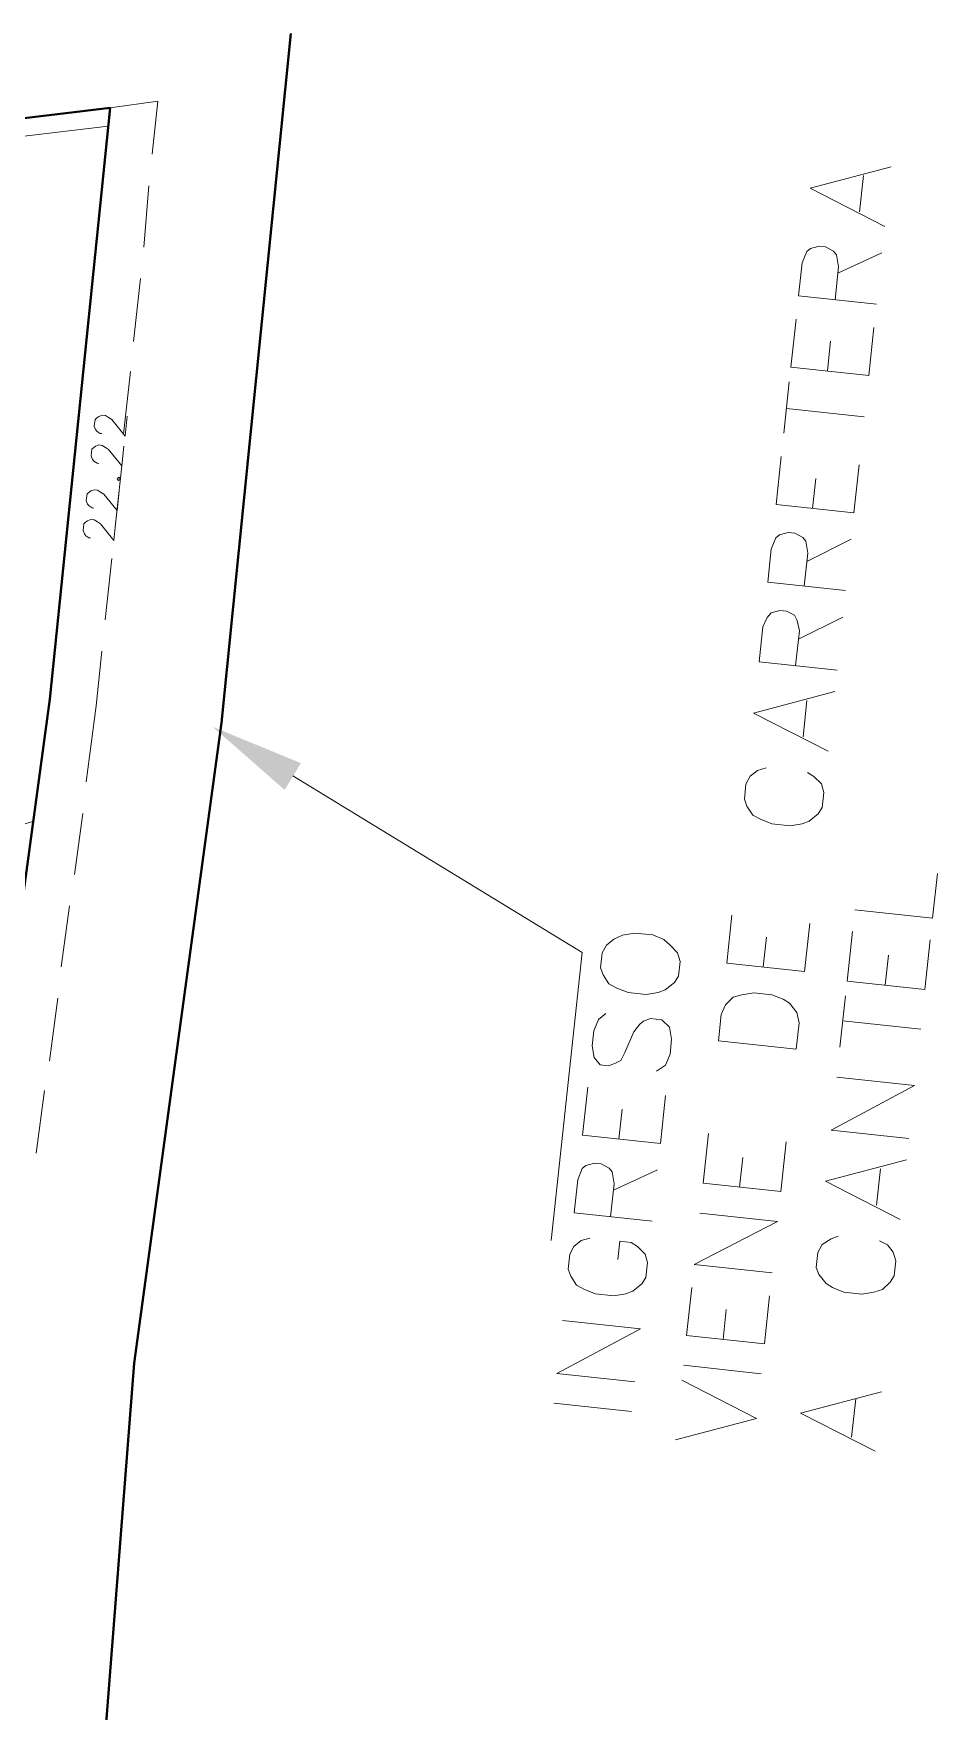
# Model space of a CAD drawing. Header units: metres. Extents: x -977055 to 805873, y -1033982 to 242021.
# Drawn here: x 2821.4 to 2850.2, y 1083.5 to 1137 of the extents above; entities that cross this region are included whole.
import ezdxf

# ---------------------------------------------------------------- set-up
doc = ezdxf.new("R2010")
doc.units = ezdxf.units.M
for name, color, linetype in [('PDF_0', 7, 'Continuous'), ('PDF_COTAS', 7, 'Continuous'), ('PDF_LOTES', 7, 'Continuous'), ('PDF_Poligono Ceres', 7, 'Continuous'), ('PDF_texto', 7, 'Continuous')]:
    doc.layers.add(name, color=color, linetype=linetype)

# ---------------------------------------------------------------- blocks, each defined once
blk = doc.blocks.new('CALLE')
at = {"layer": 'PDF_0', "lineweight": 9}
for points in [[(95.806368, -307.401696), (96.10272, -308.587104), (94.747968, -308.587104)], [(70.785792, -308.41776), (69.177024, -308.375424)], [(73.156608, -308.502432), (71.54784, -308.460096)], [(75.527424, -308.544768), (73.960992, -308.502432)], [(77.89824, -308.62944), (76.331808, -308.587104)], [(82.047168, -308.671776), (80.65008, -308.671776), (78.702624, -308.62944)], [(84.417984, -308.671776), (82.851552, -308.671776)], [(86.7888, -308.671776), (85.222368, -308.671776)], [(89.201952, -308.62944), (87.593184, -308.62944)], [(91.572768, -308.62944), (89.964, -308.62944)], [(93.943584, -308.587104), (92.377152, -308.62944)]]:
    blk.add_lwpolyline(points, dxfattribs=at)
at = {"layer": 'PDF_COTAS', "lineweight": 9}
for points in [[(84.88368, -308.079072), (84.88368, -308.036736), (84.926016, -307.952064), (84.968352, -307.909728), (85.053024, -307.867392), (85.222368, -307.867392), (85.264704, -307.909728), (85.30704, -307.952064), (85.349376, -308.036736), (85.349376, -308.121408), (85.30704, -308.20608), (85.264704, -308.290752), (84.88368, -308.671776), (85.391712, -308.671776)], [(85.645728, -308.079072), (85.645728, -308.036736), (85.688064, -307.952064), (85.7304, -307.909728), (85.815072, -307.867392), (85.984416, -307.867392), (86.026752, -307.909728), (86.069088, -307.952064), (86.111424, -308.036736), (86.111424, -308.121408), (86.069088, -308.20608), (86.026752, -308.290752), (85.645728, -308.671776), (86.15376, -308.671776)], [(86.7888, -308.079072), (86.7888, -308.036736), (86.831136, -307.952064), (86.873472, -307.909728), (86.958144, -307.867392), (87.127488, -307.867392), (87.169824, -307.909728), (87.21216, -307.952064), (87.254496, -308.036736), (87.254496, -308.121408), (87.21216, -308.20608), (87.169824, -308.290752), (86.7888, -308.671776), (87.296832, -308.671776)], [(87.550848, -308.079072), (87.550848, -308.036736), (87.593184, -307.952064), (87.63552, -307.909728), (87.720192, -307.867392), (87.889536, -307.867392), (87.931872, -307.909728), (87.974208, -307.952064), (88.016544, -308.036736), (88.016544, -308.121408), (87.974208, -308.20608), (87.931872, -308.290752), (87.550848, -308.671776), (88.05888, -308.671776)]]:
    blk.add_lwpolyline(points, dxfattribs=at)
blk.add_lwpolyline([(86.450112, -308.587104), (86.407776, -308.62944), (86.450112, -308.671776), (86.492448, -308.62944)], close=True, dxfattribs=at)
at = {"layer": 'PDF_LOTES', "lineweight": 20}
for points in [[(91.149408, -291.441024), (92.673504, -295.801632), (95.340672, -307.401696), (80.692416, -307.486368), (77.559552, -307.401696), (73.918656, -298.25712)], [(75.400416, -322.134624), (75.231072, -322.219296), (75.019392, -322.38864), (74.93472, -322.60032), (74.850048, -322.896672), (74.850048, -323.362368), (74.93472, -323.65872), (75.019392, -323.828064), (75.231072, -324.039744), (75.400416, -324.124416), (75.78144, -324.124416), (75.99312, -324.039744), (76.162464, -323.828064), (76.289472, -323.65872), (76.374144, -323.362368), (76.374144, -322.896672), (76.289472, -322.60032), (76.162464, -322.38864), (75.99312, -322.219296), (75.78144, -322.134624)], [(73.87632, -327.299616), (73.87632, -325.309824), (74.553696, -325.309824), (74.807712, -325.394496), (75.019392, -325.56384), (75.104064, -325.77552), (75.188736, -326.071872), (75.188736, -326.537568), (75.104064, -326.83392), (75.019392, -327.003264), (74.807712, -327.214944), (74.553696, -327.299616)]]:
    blk.add_lwpolyline(points, close=True, dxfattribs=at)
for points in [[(64.266048, -324.124416), (64.266048, -322.134624)], [(65.028096, -324.124416), (65.028096, -322.134624), (66.382848, -324.124416), (66.382848, -322.134624)], [(68.541984, -322.60032), (68.457312, -322.38864), (68.287968, -322.219296), (68.076288, -322.134624), (67.695264, -322.134624), (67.52592, -322.219296), (67.31424, -322.38864), (67.229568, -322.60032), (67.144896, -322.896672), (67.144896, -323.362368), (67.229568, -323.65872), (67.31424, -323.828064), (67.52592, -324.039744), (67.695264, -324.124416), (68.076288, -324.124416), (68.287968, -324.039744), (68.457312, -323.828064), (68.541984, -323.65872), (68.541984, -323.362368), (68.076288, -323.362368)], [(69.134688, -324.124416), (69.134688, -322.134624), (69.981408, -322.134624), (70.27776, -322.219296), (70.362432, -322.303968), (70.447104, -322.515648), (70.447104, -322.684992), (70.362432, -322.896672), (70.27776, -322.981344), (69.981408, -323.066016), (69.134688, -323.066016)], [(72.352224, -324.124416), (71.12448, -324.124416), (71.12448, -322.134624), (72.352224, -322.134624)], [(74.257344, -322.38864), (74.088, -322.219296), (73.791648, -322.134624), (73.410624, -322.134624), (73.114272, -322.219296), (72.944928, -322.38864), (72.944928, -322.60032), (73.0296, -322.769664), (73.114272, -322.896672), (73.325952, -322.981344), (73.87632, -323.150688), (74.088, -323.277696), (74.172672, -323.362368), (74.257344, -323.531712), (74.257344, -323.828064), (74.088, -324.039744), (73.791648, -324.124416), (73.410624, -324.124416), (73.114272, -324.039744), (72.944928, -323.828064)], [(69.812064, -323.066016), (70.447104, -324.124416)], [(71.12448, -323.066016), (71.886528, -323.066016)], [(63.673344, -325.309824), (64.435392, -327.299616), (65.19744, -325.309824)], [(65.578464, -327.299616), (65.578464, -325.309824)], [(67.568256, -327.299616), (66.340512, -327.299616), (66.340512, -325.309824), (67.568256, -325.309824)], [(68.16096, -327.299616), (68.16096, -325.309824), (69.473376, -327.299616), (69.473376, -325.309824)], [(71.505504, -327.299616), (70.235424, -327.299616), (70.235424, -325.309824), (71.505504, -325.309824)], [(77.093856, -327.299616), (75.866112, -327.299616), (75.866112, -325.309824), (77.093856, -325.309824)], [(80.904096, -325.77552), (80.819424, -325.56384), (80.65008, -325.394496), (80.4384, -325.309824), (80.057376, -325.309824), (79.888032, -325.394496), (79.676352, -325.56384), (79.59168, -325.77552), (79.507008, -326.071872), (79.507008, -326.537568), (79.59168, -326.83392), (79.676352, -327.003264), (79.888032, -327.214944), (80.057376, -327.299616), (80.4384, -327.299616), (80.65008, -327.214944), (80.819424, -327.003264), (80.904096, -326.83392)], [(81.4968, -327.299616), (82.258848, -325.309824), (83.020896, -327.299616)], [(83.571264, -327.299616), (83.571264, -325.309824), (84.46032, -325.309824), (84.714336, -325.394496), (84.841344, -325.479168), (84.926016, -325.690848), (84.926016, -325.860192), (84.841344, -326.071872), (84.714336, -326.156544), (84.46032, -326.241216), (83.571264, -326.241216)], [(85.603392, -327.299616), (85.603392, -325.309824), (86.450112, -325.309824), (86.746464, -325.394496), (86.831136, -325.479168), (86.915808, -325.690848), (86.915808, -325.860192), (86.831136, -326.071872), (86.746464, -326.156544), (86.450112, -326.241216), (85.603392, -326.241216)], [(88.820928, -327.299616), (87.593184, -327.299616), (87.593184, -325.309824), (88.820928, -325.309824)], [(89.413632, -325.309824), (90.726048, -325.309824)], [(90.048672, -325.309824), (90.048672, -327.299616)], [(92.334816, -327.299616), (91.107072, -327.299616), (91.107072, -325.309824), (92.334816, -325.309824)], [(92.92752, -327.299616), (92.92752, -325.309824), (93.77424, -325.309824), (94.070592, -325.394496), (94.155264, -325.479168), (94.239936, -325.690848), (94.239936, -325.860192), (94.155264, -326.071872), (94.070592, -326.156544), (93.77424, -326.241216), (92.92752, -326.241216)], [(94.917312, -327.299616), (95.67936, -325.309824), (96.441408, -327.299616)], [(66.340512, -326.241216), (67.10256, -326.241216)], [(70.235424, -326.241216), (70.997472, -326.241216)], [(75.866112, -326.241216), (76.62816, -326.241216)], [(84.24864, -326.241216), (84.926016, -327.299616)], [(86.238432, -326.241216), (86.915808, -327.299616)], [(87.593184, -326.241216), (88.355232, -326.241216)], [(91.107072, -326.241216), (91.86912, -326.241216)], [(93.604896, -326.241216), (94.239936, -327.299616)], [(81.793152, -326.62224), (82.724544, -326.62224)], [(95.213664, -326.62224), (96.145056, -326.62224)], [(63.92736, -330.390144), (64.689408, -328.400352), (65.451456, -330.390144)], [(69.261696, -328.866048), (69.177024, -328.696704), (69.00768, -328.485024), (68.796, -328.400352), (68.414976, -328.400352), (68.245632, -328.485024), (68.033952, -328.696704), (67.94928, -328.866048), (67.864608, -329.1624), (67.864608, -329.628096), (67.94928, -329.924448), (68.033952, -330.136128), (68.245632, -330.305472), (68.414976, -330.390144), (68.796, -330.390144), (69.00768, -330.305472), (69.177024, -330.136128), (69.261696, -329.924448)], [(69.8544, -330.390144), (70.616448, -328.400352), (71.378496, -330.390144)], [(71.928864, -330.390144), (71.928864, -328.400352), (73.283616, -330.390144), (73.283616, -328.400352)], [(74.045664, -328.400352), (75.35808, -328.400352)], [(74.72304, -328.400352), (74.72304, -330.390144)], [(77.009184, -330.390144), (75.739104, -330.390144), (75.739104, -328.400352), (77.009184, -328.400352)], [(77.559552, -328.400352), (77.559552, -330.390144), (78.702624, -330.390144)], [(64.223712, -329.755104), (65.19744, -329.755104)], [(70.150752, -329.755104), (71.082144, -329.755104)], [(75.739104, -329.37408), (76.501152, -329.37408)]]:
    blk.add_lwpolyline(points, dxfattribs=at)
at = {"layer": 'PDF_Poligono Ceres', "lineweight": 40}
for points in [[(51.141888, -203.00112), (54.655776, -216.252288), (55.163808, -217.099008), (59.2704, -221.374944), (63.546336, -227.174976), (65.705472, -232.890336), (67.52592, -236.996928), (69.177024, -241.52688), (73.198944, -250.62912), (76.247136, -256.34448), (80.819424, -263.837952), (86.534784, -276.369408), (88.69392, -282.719808), (91.318752, -290.551968), (93.1392, -295.843968), (95.806368, -307.401696), (80.692416, -307.486368), (64.054368, -307.020672), (43.987104, -307.613376), (32.048352, -308.20608), (0.21168, -306.30096)], [(98.177184, -311.762304), (80.565408, -311.889312), (64.13904, -311.423616), (44.156448, -312.01632), (32.133024, -312.355008), (0.21168, -310.449888), (-27.73008, -307.613376), (-52.49664, -303.506784), (-92.461824, -298.722816), (-129.802176, -294.785568)]]:
    blk.add_lwpolyline(points, dxfattribs=at)
at = {"layer": 'PDF_texto', "lineweight": 9}
blk.add_lwpolyline([(79.422336, -313.836768), (75.739104, -321.626592), (68.37264, -321.626592)], dxfattribs=at)
at = {"layer": 'PDF_texto', "transparency": 33554559}
blk.add_solid([(79.041312, -313.667424), (80.4384, -311.677632), (79.761024, -314.006112)], dxfattribs=at)

msp = doc.modelspace()

# ---------------------------------------------------------------- block references
at = {"xscale": 1.255773352820658, "yscale": 1.255773352820658, "zscale": 1.255773352820658, "rotation": 83.85573648860341}
msp.add_blockref('CALLE', (2427.15058, 1056.36283, 1015.371), dxfattribs=at)

doc.saveas('drawing.dxf')
